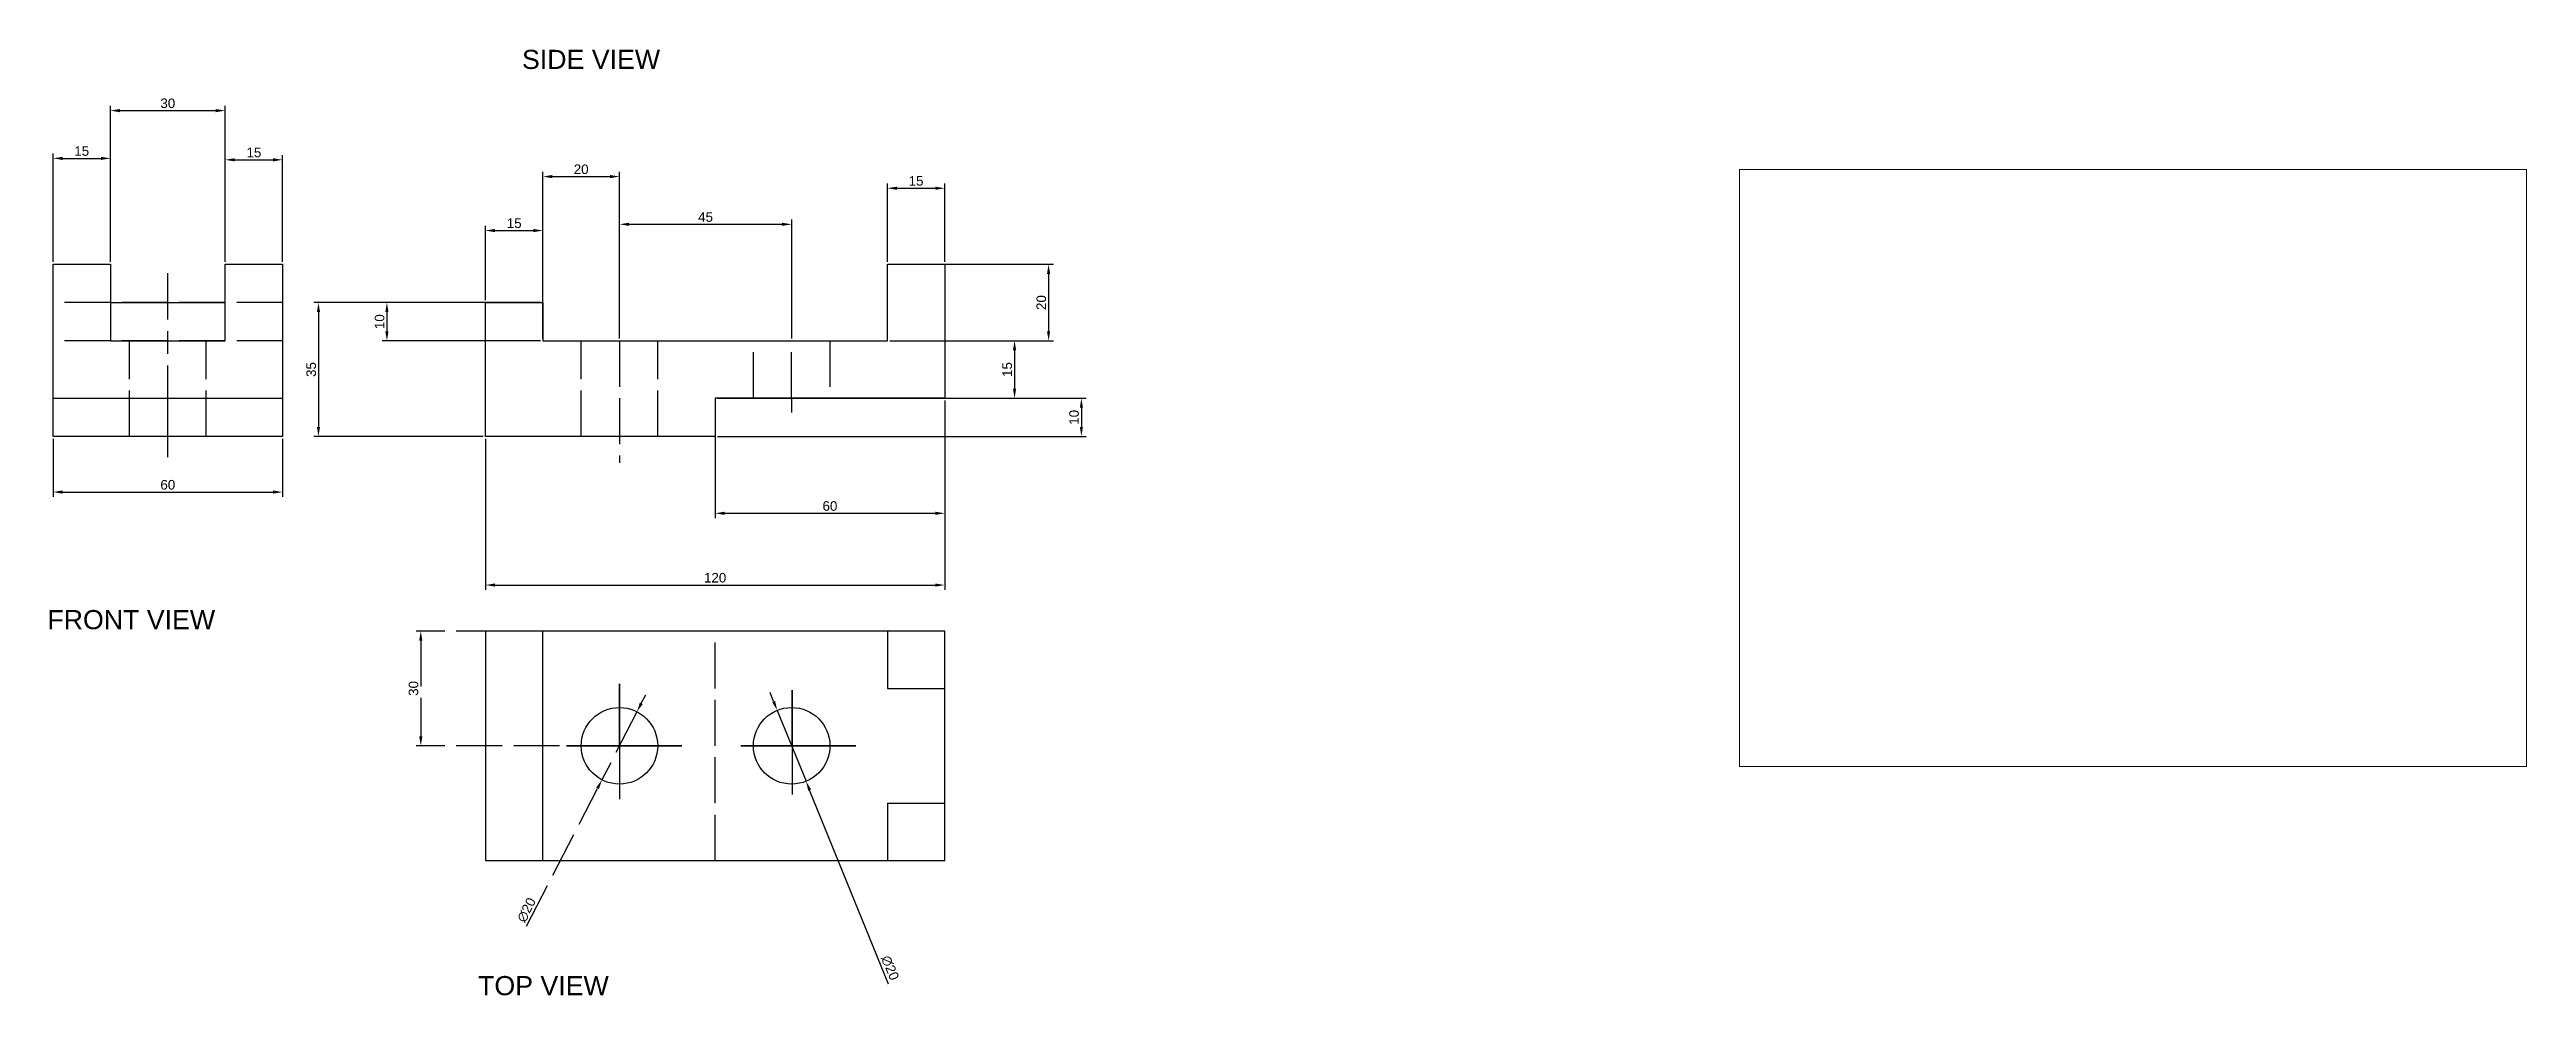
# Paper-space layout 'Layout1' of a CAD drawing. Header units: millimetres. Extents: x -1 to 646, y -18 to 229.
import ezdxf

# ---------------------------------------------------------------- set-up
doc = ezdxf.new("R2010")
doc.units = ezdxf.units.MM
doc.linetypes.add('ACAD_ISO02W100', pattern=[15, 12, -3])
doc.linetypes.add('ACAD_ISO08W100', pattern=[36, 24, -3, 6, -3])
doc.styles.get("Standard").update_dxf_attribs({"font": 'arial.ttf'})
doc.dimstyles.new('ISO-25', dxfattribs={"dimtxt": 2.5, "dimasz": 2.5, "dimexe": 1.25, "dimexo": 0.625, "dimtad": 1, "dimtxsty": 'Standard', "dimcen": 2.5, "dimadec": 0, "dimazin": 0, "dimtfac": 1, "dimtmove": 0, "dimatfit": 3, "dimfxl": 1, "dimarcsym": 0})

# ---------------------------------------------------------------- blocks, each defined once
blk = doc.blocks.new('*D45')
at = {"color": 0, "lineweight": -2, "transparency": 16777216}
for p, q in [((188.11, 58.85), (187.17, 61.17)), ((189.05, 56.53), (196.58, 38.01)), ((218.12, -15), (197.52, 35.69))]:
    blk.add_line(p, q, dxfattribs=at)
at = {"color": 0, "transparency": 16777216}
for points in [[(188.5, 59.01), (187.73, 58.69), (189.05, 56.53)], [(197.91, 35.85), (197.14, 35.53), (196.58, 38.01)]]:
    blk.add_solid(points, dxfattribs=at)
at = {"layer": 'Defpoints', "color": 0, "transparency": 16777216}
for p in [(189.05, 56.53), (196.58, 38.01)]:
    blk.add_point(p, dxfattribs=at)
at = {"color": 0, "transparency": 16777216, "insert": (218.53, -10.77), "char_height": 2.5, "attachment_point": 5, "rotation": 292.11332}
blk.add_mtext('∅20', dxfattribs=at)
blk = doc.blocks.new('*D46')
at = {"color": 0, "lineweight": -2, "transparency": 16777216}
for p, q in [((-0.19, 127.48), (-0.19, 112.33)), ((59.81, 127.48), (59.81, 112.33)), ((2.31, 113.58), (57.31, 113.58))]:
    blk.add_line(p, q, dxfattribs=at)
at = {"color": 0, "transparency": 16777216}
for points in [[(2.31, 114), (2.31, 113.17), (-0.19, 113.58)], [(57.31, 114), (57.31, 113.17), (59.81, 113.58)]]:
    blk.add_solid(points, dxfattribs=at)
at = {"layer": 'Defpoints', "color": 0, "transparency": 16777216}
for p in [(-0.19, 128.11), (59.81, 128.11), (59.81, 113.58)]:
    blk.add_point(p, dxfattribs=at)
at = {"color": 0, "transparency": 16777216, "insert": (29.81, 115.48), "char_height": 2.5, "attachment_point": 5}
blk.add_mtext('60', dxfattribs=at)
blk = doc.blocks.new('*D47')
at = {"color": 0, "lineweight": -2, "transparency": 16777216}
for p, q in [((218.44, 173.11), (261.21, 173.11)), ((259.96, 170.61), (259.96, 155.61)), ((218.44, 153.11), (261.21, 153.11))]:
    blk.add_line(p, q, dxfattribs=at)
at = {"color": 0, "transparency": 16777216}
for points in [[(259.54, 170.61), (260.37, 170.61), (259.96, 173.11)], [(259.54, 155.61), (260.37, 155.61), (259.96, 153.11)]]:
    blk.add_solid(points, dxfattribs=at)
at = {"layer": 'Defpoints', "color": 0, "transparency": 16777216}
for p in [(217.82, 173.11), (217.82, 153.11), (259.96, 153.11)]:
    blk.add_point(p, dxfattribs=at)
at = {"color": 0, "transparency": 16777216, "insert": (258.05, 163.11), "char_height": 2.5, "attachment_point": 5, "rotation": 90}
blk.add_mtext('20', dxfattribs=at)
blk = doc.blocks.new('*D48')
at = {"color": 0, "lineweight": -2, "transparency": 16777216}
for p, q in [((217.82, 173.73), (217.82, 194.24)), ((232.82, 173.73), (232.82, 194.24)), ((220.32, 192.99), (230.32, 192.99))]:
    blk.add_line(p, q, dxfattribs=at)
at = {"color": 0, "transparency": 16777216}
for points in [[(220.32, 193.4), (220.32, 192.57), (217.82, 192.99)], [(230.32, 193.4), (230.32, 192.57), (232.82, 192.99)]]:
    blk.add_solid(points, dxfattribs=at)
at = {"layer": 'Defpoints', "color": 0, "transparency": 16777216}
for p in [(232.82, 192.99), (217.82, 173.11), (232.82, 173.11)]:
    blk.add_point(p, dxfattribs=at)
at = {"color": 0, "transparency": 16777216, "insert": (225.32, 194.89), "char_height": 2.5, "attachment_point": 5}
blk.add_mtext('15', dxfattribs=at)
blk = doc.blocks.new('*D49')
at = {"color": 0, "lineweight": -2, "transparency": 16777216}
for p, q in [((218.44, 153.11), (252.31, 153.11)), ((251.06, 150.61), (251.06, 140.61)), ((218.44, 138.11), (252.31, 138.11))]:
    blk.add_line(p, q, dxfattribs=at)
at = {"color": 0, "transparency": 16777216}
for points in [[(250.64, 150.61), (251.48, 150.61), (251.06, 153.11)], [(250.64, 140.61), (251.48, 140.61), (251.06, 138.11)]]:
    blk.add_solid(points, dxfattribs=at)
at = {"layer": 'Defpoints', "color": 0, "transparency": 16777216}
for p in [(217.82, 153.11), (217.82, 138.11), (251.06, 138.11)]:
    blk.add_point(p, dxfattribs=at)
at = {"color": 0, "transparency": 16777216, "insert": (249.16, 145.61), "char_height": 2.5, "attachment_point": 5, "rotation": 90}
blk.add_mtext('15', dxfattribs=at)
blk = doc.blocks.new('*D50')
at = {"color": 0, "lineweight": -2, "transparency": 16777216}
for p, q in [((173.44, 138.11), (269.77, 138.11)), ((268.52, 135.61), (268.52, 130.61)), ((173.44, 128.11), (269.77, 128.11))]:
    blk.add_line(p, q, dxfattribs=at)
at = {"color": 0, "transparency": 16777216}
for points in [[(268.11, 135.61), (268.94, 135.61), (268.52, 138.11)], [(268.11, 130.61), (268.94, 130.61), (268.52, 128.11)]]:
    blk.add_solid(points, dxfattribs=at)
at = {"layer": 'Defpoints', "color": 0, "transparency": 16777216}
for p in [(172.82, 138.11), (172.82, 128.11), (268.52, 128.11)]:
    blk.add_point(p, dxfattribs=at)
at = {"color": 0, "transparency": 16777216, "insert": (266.62, 133.11), "char_height": 2.5, "attachment_point": 5, "rotation": 90}
blk.add_mtext('10', dxfattribs=at)
blk = doc.blocks.new('*D51')
at = {"color": 0, "lineweight": -2, "transparency": 16777216}
for p, q in [((127.19, 163.11), (85.81, 163.11)), ((87.06, 160.61), (87.06, 155.61)), ((127.19, 153.11), (85.81, 153.11))]:
    blk.add_line(p, q, dxfattribs=at)
at = {"color": 0, "transparency": 16777216}
for points in [[(86.64, 160.61), (87.47, 160.61), (87.06, 163.11)], [(86.64, 155.61), (87.47, 155.61), (87.06, 153.11)]]:
    blk.add_solid(points, dxfattribs=at)
at = {"layer": 'Defpoints', "color": 0, "transparency": 16777216}
for p in [(127.82, 163.11), (87.06, 153.11), (127.82, 153.11)]:
    blk.add_point(p, dxfattribs=at)
at = {"color": 0, "transparency": 16777216, "insert": (85.15, 158.11), "char_height": 2.5, "attachment_point": 5, "rotation": 90}
blk.add_mtext('10', dxfattribs=at)
blk = doc.blocks.new('*D52')
at = {"color": 0, "lineweight": -2, "transparency": 16777216}
for p, q in [((112.19, 163.11), (67.92, 163.11)), ((69.17, 160.61), (69.17, 130.61)), ((112.19, 128.11), (67.92, 128.11))]:
    blk.add_line(p, q, dxfattribs=at)
at = {"color": 0, "transparency": 16777216}
for points in [[(68.76, 160.61), (69.59, 160.61), (69.17, 163.11)], [(68.76, 130.61), (69.59, 130.61), (69.17, 128.11)]]:
    blk.add_solid(points, dxfattribs=at)
at = {"layer": 'Defpoints', "color": 0, "transparency": 16777216}
for p in [(112.82, 163.11), (69.17, 128.11), (112.82, 128.11)]:
    blk.add_point(p, dxfattribs=at)
at = {"color": 0, "transparency": 16777216, "insert": (67.27, 145.61), "char_height": 2.5, "attachment_point": 5, "rotation": 90}
blk.add_mtext('35', dxfattribs=at)
blk = doc.blocks.new('*D53')
at = {"color": 0, "lineweight": -2, "transparency": 16777216}
for p, q in [((112.82, 163.73), (112.82, 183.18)), ((115.32, 181.93), (125.32, 181.93)), ((127.82, 163.73), (127.82, 183.18))]:
    blk.add_line(p, q, dxfattribs=at)
at = {"color": 0, "transparency": 16777216}
for points in [[(115.32, 182.35), (115.32, 181.51), (112.82, 181.93)], [(125.32, 182.35), (125.32, 181.51), (127.82, 181.93)]]:
    blk.add_solid(points, dxfattribs=at)
at = {"layer": 'Defpoints', "color": 0, "transparency": 16777216}
for p in [(127.82, 181.93), (112.82, 163.11), (127.82, 163.11)]:
    blk.add_point(p, dxfattribs=at)
at = {"color": 0, "transparency": 16777216, "insert": (120.32, 183.83), "char_height": 2.5, "attachment_point": 5}
blk.add_mtext('15', dxfattribs=at)
blk = doc.blocks.new('*D54')
at = {"color": 0, "lineweight": -2, "transparency": 16777216}
for p, q in [((172.82, 137.48), (172.82, 106.78)), ((232.82, 137.48), (232.82, 106.78)), ((175.32, 108.03), (230.32, 108.03))]:
    blk.add_line(p, q, dxfattribs=at)
at = {"color": 0, "transparency": 16777216}
for points in [[(175.32, 108.45), (175.32, 107.62), (172.82, 108.03)], [(230.32, 108.45), (230.32, 107.62), (232.82, 108.03)]]:
    blk.add_solid(points, dxfattribs=at)
at = {"layer": 'Defpoints', "color": 0, "transparency": 16777216}
for p in [(172.82, 138.11), (232.82, 138.11), (232.82, 108.03)]:
    blk.add_point(p, dxfattribs=at)
at = {"color": 0, "transparency": 16777216, "insert": (202.82, 109.93), "char_height": 2.5, "attachment_point": 5}
blk.add_mtext('60', dxfattribs=at)
blk = doc.blocks.new('*D55')
at = {"color": 0, "lineweight": -2, "transparency": 16777216}
for p, q in [((112.82, 127.48), (112.82, 88.03)), ((232.82, 127.48), (232.82, 88.03)), ((115.32, 89.28), (230.32, 89.28))]:
    blk.add_line(p, q, dxfattribs=at)
at = {"color": 0, "transparency": 16777216}
for points in [[(115.32, 89.7), (115.32, 88.87), (112.82, 89.28)], [(230.32, 89.7), (230.32, 88.87), (232.82, 89.28)]]:
    blk.add_solid(points, dxfattribs=at)
at = {"layer": 'Defpoints', "color": 0, "transparency": 16777216}
for p in [(112.82, 128.11), (232.82, 128.11), (232.82, 89.28)]:
    blk.add_point(p, dxfattribs=at)
at = {"color": 0, "transparency": 16777216, "insert": (172.82, 91.18), "char_height": 2.5, "attachment_point": 5}
blk.add_mtext('120', dxfattribs=at)
blk = doc.blocks.new('*D56')
at = {"color": 0, "lineweight": -2, "transparency": 16777216}
for p, q in [((-0.19, 173.73), (-0.19, 202.05)), ((2.31, 200.8), (12.31, 200.8)), ((14.81, 173.73), (14.81, 202.05))]:
    blk.add_line(p, q, dxfattribs=at)
at = {"color": 0, "transparency": 16777216}
for points in [[(2.31, 201.21), (2.31, 200.38), (-0.19, 200.8)], [(12.31, 201.21), (12.31, 200.38), (14.81, 200.8)]]:
    blk.add_solid(points, dxfattribs=at)
at = {"layer": 'Defpoints', "color": 0, "transparency": 16777216}
for p in [(14.81, 200.8), (-0.19, 173.11), (14.81, 173.11)]:
    blk.add_point(p, dxfattribs=at)
at = {"color": 0, "transparency": 16777216, "insert": (7.31, 202.7), "char_height": 2.5, "attachment_point": 5}
blk.add_mtext('15', dxfattribs=at)
blk = doc.blocks.new('*D39')
at = {"color": 0, "lineweight": -2, "transparency": 16777216}
for p, q in [((44.81, 173.73), (44.81, 201.67)), ((59.81, 173.73), (59.81, 201.67)), ((47.31, 200.42), (57.31, 200.42))]:
    blk.add_line(p, q, dxfattribs=at)
at = {"color": 0, "transparency": 16777216}
for points in [[(47.31, 200.83), (47.31, 200), (44.81, 200.42)], [(57.31, 200.83), (57.31, 200), (59.81, 200.42)]]:
    blk.add_solid(points, dxfattribs=at)
at = {"layer": 'Defpoints', "color": 0, "transparency": 16777216}
for p in [(59.81, 200.42), (44.81, 173.11), (59.81, 173.11)]:
    blk.add_point(p, dxfattribs=at)
at = {"color": 0, "transparency": 16777216, "insert": (52.31, 202.32), "char_height": 2.5, "attachment_point": 5}
blk.add_mtext('15', dxfattribs=at)
blk = doc.blocks.new('*D40')
at = {"color": 0, "lineweight": -2, "transparency": 16777216}
for p, q in [((14.81, 173.73), (14.81, 214.53)), ((44.81, 173.73), (44.81, 214.53)), ((17.31, 213.28), (42.31, 213.28))]:
    blk.add_line(p, q, dxfattribs=at)
at = {"color": 0, "transparency": 16777216}
for points in [[(17.31, 213.69), (17.31, 212.86), (14.81, 213.28)], [(42.31, 213.69), (42.31, 212.86), (44.81, 213.28)]]:
    blk.add_solid(points, dxfattribs=at)
at = {"layer": 'Defpoints', "color": 0, "transparency": 16777216}
for p in [(44.81, 213.28), (14.81, 173.11), (44.81, 173.11)]:
    blk.add_point(p, dxfattribs=at)
at = {"color": 0, "transparency": 16777216, "insert": (29.81, 215.18), "char_height": 2.5, "attachment_point": 5}
blk.add_mtext('30', dxfattribs=at)
blk = doc.blocks.new('*D41')
at = {"color": 0, "linetype": 'ACAD_ISO02W100', "lineweight": -2, "transparency": 16777216}
for p, q in [((147.19, 77.27), (94.66, 77.27)), ((95.91, 74.77), (95.91, 49.77)), ((147.19, 47.27), (94.66, 47.27))]:
    blk.add_line(p, q, dxfattribs=at)
at = {"color": 0, "linetype": 'ACAD_ISO02W100', "transparency": 16777216}
for points in [[(95.49, 74.77), (96.33, 74.77), (95.91, 77.27)], [(95.49, 49.77), (96.33, 49.77), (95.91, 47.27)]]:
    blk.add_solid(points, dxfattribs=at)
at = {"layer": 'Defpoints', "color": 0, "linetype": 'ACAD_ISO02W100', "transparency": 16777216}
for p in [(147.82, 77.27), (95.91, 47.27), (147.82, 47.27)]:
    blk.add_point(p, dxfattribs=at)
at = {"color": 0, "linetype": 'ACAD_ISO02W100', "transparency": 16777216, "insert": (94.01, 62.27), "char_height": 2.5, "attachment_point": 5, "rotation": 90}
blk.add_mtext('30', dxfattribs=at)
blk = doc.blocks.new('*D42')
at = {"color": 0, "linetype": 'ACAD_ISO02W100', "lineweight": -2, "transparency": 16777216}
for p, q in [((153.53, 58.39), (154.68, 60.61)), ((152.39, 56.16), (143.25, 38.38)), ((123.57, 0.1), (142.1, 36.15))]:
    blk.add_line(p, q, dxfattribs=at)
at = {"color": 0, "linetype": 'ACAD_ISO02W100', "transparency": 16777216}
for points in [[(153.16, 58.58), (153.9, 58.2), (152.39, 56.16)], [(141.73, 36.34), (142.47, 35.96), (143.25, 38.38)]]:
    blk.add_solid(points, dxfattribs=at)
at = {"layer": 'Defpoints', "color": 0, "linetype": 'ACAD_ISO02W100', "transparency": 16777216}
for p in [(152.39, 56.16), (143.25, 38.38)]:
    blk.add_point(p, dxfattribs=at)
at = {"color": 0, "linetype": 'ACAD_ISO02W100', "transparency": 16777216, "insert": (123.54, 4.36), "char_height": 2.5, "attachment_point": 5, "rotation": 62.79577}
blk.add_mtext('∅20', dxfattribs=at)
blk = doc.blocks.new('*D43')
at = {"color": 0, "linetype": 'ByBlock', "lineweight": -2, "transparency": 16777216}
for p, q in [((127.82, 153.73), (127.82, 197.28)), ((130.32, 196.03), (145.32, 196.03)), ((147.82, 153.73), (147.82, 197.28))]:
    blk.add_line(p, q, dxfattribs=at)
at = {"color": 0, "linetype": 'ByBlock', "transparency": 16777216}
for points in [[(130.32, 196.45), (130.32, 195.62), (127.82, 196.03)], [(145.32, 196.45), (145.32, 195.62), (147.82, 196.03)]]:
    blk.add_solid(points, dxfattribs=at)
at = {"layer": 'Defpoints', "color": 0, "linetype": 'ByBlock', "transparency": 16777216}
for p in [(147.82, 196.03), (127.82, 153.11), (147.82, 153.11)]:
    blk.add_point(p, dxfattribs=at)
at = {"color": 0, "linetype": 'ByBlock', "transparency": 16777216, "insert": (137.82, 197.94), "char_height": 2.5, "attachment_point": 5}
blk.add_mtext('20', dxfattribs=at)
blk = doc.blocks.new('*D44')
at = {"color": 0, "linetype": 'ByBlock', "lineweight": -2, "transparency": 16777216}
for p, q in [((147.82, 153.73), (147.82, 184.81)), ((150.32, 183.56), (190.32, 183.56)), ((192.82, 153.73), (192.82, 184.81))]:
    blk.add_line(p, q, dxfattribs=at)
at = {"color": 0, "linetype": 'ByBlock', "transparency": 16777216}
for points in [[(150.32, 183.98), (150.32, 183.15), (147.82, 183.56)], [(190.32, 183.98), (190.32, 183.15), (192.82, 183.56)]]:
    blk.add_solid(points, dxfattribs=at)
at = {"layer": 'Defpoints', "color": 0, "linetype": 'ByBlock', "transparency": 16777216}
for p in [(192.82, 183.56), (147.82, 153.11), (192.82, 153.11)]:
    blk.add_point(p, dxfattribs=at)
at = {"color": 0, "linetype": 'ByBlock', "transparency": 16777216, "insert": (170.32, 185.46), "char_height": 2.5, "attachment_point": 5}
blk.add_mtext('45', dxfattribs=at)

psp = doc.layouts.get("Layout1")

# ---------------------------------------------------------------- linework, layer by layer
for p, q in [((-0.189, 128.106), (-0.189, 173.106)), ((-0.189, 173.106), (14.811, 173.106)), ((14.811, 173.106), (14.811, 153.106)), ((44.811, 153.106), (44.811, 173.106)), ((44.811, 173.106), (59.811, 173.106)), ((59.811, 173.106), (59.811, 128.106)), ((217.818, 153.106), (217.818, 173.106)), ((217.818, 173.106), (232.818, 173.106)), ((232.818, 173.106), (232.818, 138.106)), ((14.811, 163.106), (44.811, 163.106)), ((112.818, 128.106), (112.818, 163.106)), ((112.818, 163.106), (127.818, 163.106)), ((127.818, 163.106), (127.818, 153.106)), ((14.811, 153.106), (44.811, 153.106)), ((127.818, 153.106), (217.818, 153.106)), ((-0.189, 138.106), (59.811, 138.106)), ((232.818, 138.106), (172.818, 138.106)), ((172.818, 138.106), (172.818, 128.106)), ((59.811, 128.106), (-0.189, 128.106)), ((172.818, 128.106), (112.818, 128.106)), ((127.818, 17.27), (127.818, 77.27)), ((217.818, 77.27), (217.818, 62.27)), ((147.818, 47.27), (147.818, 63.439)), ((147.818, 63.439), (147.818, 37.27)), ((192.908, 47.27), (192.908, 61.854)), ((192.908, 61.854), (192.908, 34.574)), ((217.818, 62.27), (232.818, 62.27)), ((164.155, 47.27), (134.003, 47.27)), ((134.003, 47.27), (147.818, 47.27)), ((147.818, 47.27), (164.155, 47.27)), ((209.597, 47.27), (179.497, 47.27)), ((179.497, 47.27), (192.908, 47.27)), ((192.728, 47.27), (209.597, 47.27)), ((147.818, 37.27), (147.818, 33.312)), ((217.818, 32.27), (217.818, 17.27)), ((217.818, 32.27), (232.818, 32.27))]:
    psp.add_line(p, q)
at = {"linetype": 'ACAD_ISO08W100'}
psp.add_line((29.811, 122.672), (29.811, 170.816), dxfattribs=at)
at = {"linetype": 'ACAD_ISO02W100'}
for p, q in [((59.811, 163.106), (-0.189, 163.106)), ((59.811, 153.106), (-0.189, 153.106)), ((19.811, 128.106), (19.811, 153.106)), ((39.811, 128.106), (39.811, 153.106)), ((137.818, 128.106), (137.818, 153.106)), ((147.818, 153.106), (147.818, 121.254)), ((157.818, 128.106), (157.818, 153.106)), ((182.818, 138.106), (182.818, 153.106)), ((192.818, 138.106), (192.818, 153.106)), ((202.818, 153.106), (202.818, 138.106)), ((192.818, 138.106), (202.818, 138.106)), ((192.818, 138.106), (192.818, 134.353)), ((172.818, 17.27), (172.818, 77.27))]:
    psp.add_line(p, q, dxfattribs=at)
psp.add_lwpolyline([(112.818, 17.27), (232.818, 17.27), (232.818, 77.27), (112.818, 77.27)], close=True)
for centre in [(147.818, 47.27), (192.818, 47.27)]:
    psp.add_circle(centre, 10)

# ---------------------------------------------------------------- texts
at = {"lineweight": 25, "char_height": 5, "attachment_point": 1}
for s, width, insert in [('SIDE VIEW', 90.74463, (122.353, 229.166)), ('FRONT VIEW', 51.25193, (-1.669, 82.746)), ('TOP VIEW', 72.39915, (110.879, -12.908))]:
    psp.add_mtext_dynamic_manual_height_columns(s, width=width, gutter_width=12.5, heights=[0], dxfattribs=dict(at, insert=insert))

# ---------------------------------------------------------------- dimensions: what is measured, and where the dimension line sits
dim = psp.add_linear_dim(base=(44.811, 213.278), p1=(14.811, 173.106), p2=(44.811, 173.106), dimstyle='ISO-25')
dim.commit()
dim.dimension.update_dxf_attribs({"geometry": '*D40', "text_midpoint": (29.811, 213.278), "dimtype": 160})
for base, p1, p2, picture, middle in [((14.811, 200.797), (-0.189, 173.106), (14.811, 173.106), '*D56', (7.311, 202.698)), ((59.811, 200.417), (44.811, 173.106), (59.811, 173.106), '*D39', (52.311, 202.318)), ((232.818, 192.987), (217.818, 173.106), (232.818, 173.106), '*D48', (225.318, 194.888)), ((127.818, 181.929), (112.818, 163.106), (127.818, 163.106), '*D53', (120.318, 183.83)), ((232.818, 108.033), (172.818, 138.106), (232.818, 138.106), '*D54', (202.818, 109.934)), ((59.811, 113.583), (-0.189, 128.106), (59.811, 128.106), '*D46', (29.811, 115.485)), ((232.818, 89.283), (112.818, 128.106), (232.818, 128.106), '*D55', (172.818, 91.184))]:
    dim = psp.add_linear_dim(base=base, p1=p1, p2=p2, dimstyle='ISO-25')
    dim.commit()
    dim.dimension.update_dxf_attribs({"geometry": picture, "text_midpoint": middle})
at = {"linetype": 'ByBlock'}
for base, p1, p2, picture, middle in [((147.818, 196.034), (127.818, 153.106), (147.818, 153.106), '*D43', (137.818, 197.936)), ((192.818, 183.563), (147.818, 153.106), (192.818, 153.106), '*D44', (170.318, 185.459))]:
    dim = psp.add_linear_dim(base=base, p1=p1, p2=p2, dimstyle='ISO-25', dxfattribs=at)
    dim.commit()
    dim.dimension.update_dxf_attribs({"geometry": picture, "text_midpoint": middle})
for base, p1, p2, picture, middle in [((259.956, 153.106), (217.818, 173.106), (217.818, 153.106), '*D47', (258.055, 163.106)), ((69.173, 128.106), (112.818, 163.106), (112.818, 128.106), '*D52', (67.271, 145.606)), ((87.055, 153.106), (127.818, 163.106), (127.818, 153.106), '*D51', (85.154, 158.106)), ((268.524, 128.106), (172.818, 138.106), (172.818, 128.106), '*D50', (266.622, 133.106))]:
    dim = psp.add_linear_dim(base=base, p1=p1, p2=p2, angle=90, dimstyle='ISO-25')
    dim.commit()
    dim.dimension.update_dxf_attribs({"geometry": picture, "text_midpoint": middle})
dim = psp.add_linear_dim(base=(251.06, 138.106), p1=(217.818, 153.106), p2=(217.818, 138.106), angle=90, dimstyle='ISO-25')
dim.commit()
dim.dimension.update_dxf_attribs({"geometry": '*D49', "text_midpoint": (251.06, 145.606), "dimtype": 160})
at = {"linetype": 'ACAD_ISO02W100'}
dim = psp.add_linear_dim(base=(95.909, 47.27), p1=(147.818, 77.27), p2=(147.818, 47.27), angle=90, dimstyle='ISO-25', dxfattribs=at)
dim.commit()
dim.dimension.update_dxf_attribs({"geometry": '*D41', "text_midpoint": (94.006, 62.27)})
dim = psp.add_diameter_dim_2p(p1=(152.389, 56.164), p2=(143.246, 38.376), dimstyle='ISO-25', dxfattribs=at)
dim.commit()
dim.dimension.update_dxf_attribs({"geometry": '*D42', "text_midpoint": (125.295, 3.454), "dimtype": 163})
dim = psp.add_diameter_dim_2p(p1=(189.053, 56.534), p2=(196.582, 38.006), dimstyle='ISO-25')
dim.commit()
dim.dimension.update_dxf_attribs({"geometry": '*D45', "text_midpoint": (216.701, -11.509), "dimtype": 163})

# ---------------------------------------------------------------- viewports
at = {"layer": '0'}
psp.add_viewport(center=(543.315, 119.9), size=(205.6, 156), view_center_point=(210, 148.5), view_height=321.40856, dxfattribs=at)

doc.saveas('drawing.dxf')
